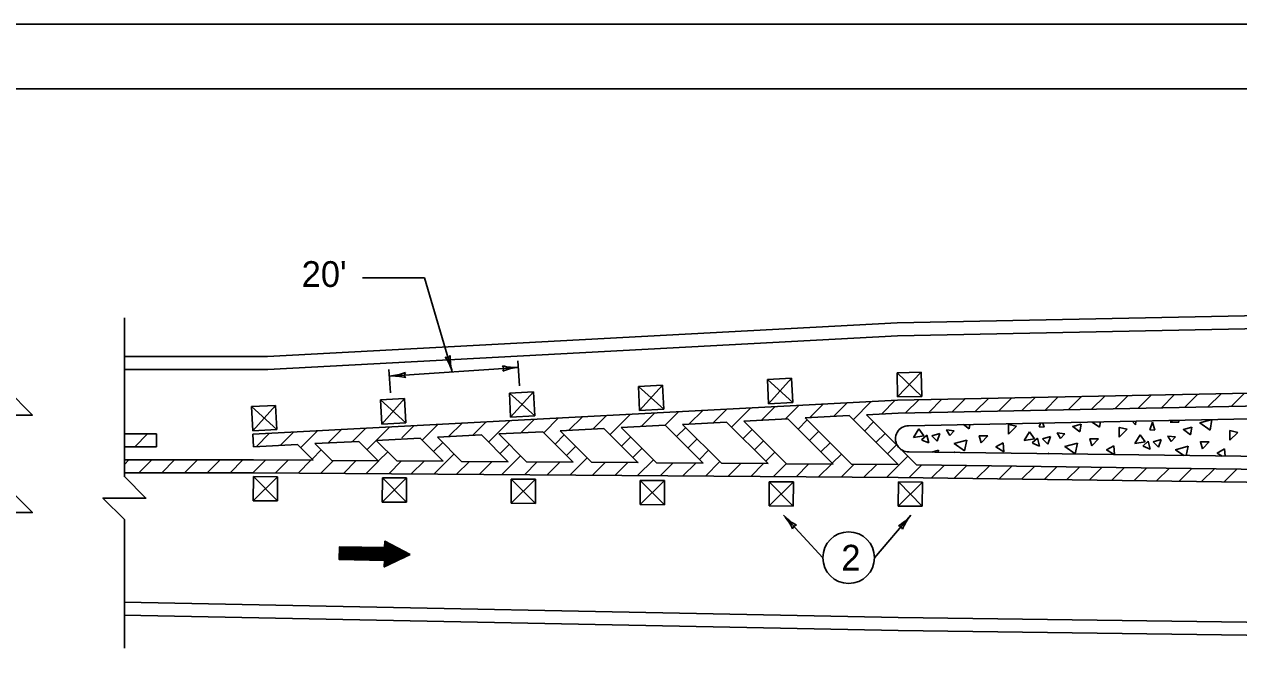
# Model space of a CAD drawing. Extents: x 1000 to 1036.3, y 1000 to 1022.
# Drawn here: x 1014.6 to 1024.01, y 1017.12 to 1022 of the extents above; entities that cross this region are included whole.
import ezdxf

# ---------------------------------------------------------------- set-up
doc = ezdxf.new("R2010")
doc.units = 0
doc.layers.add('Level 1', color=7, linetype='Continuous')
doc.layers.add('Level 10', color=7, linetype='Continuous')

msp = doc.modelspace()

# ---------------------------------------------------------------- linework, layer by layer
at = {"layer": 'Level 1'}
for p, q in [((1017.2207, 1020.0346), (1017.7028, 1020.0346)), ((1017.7028, 1020.0346), (1017.9174, 1019.3045)), ((1017.4265, 1019.3221), (1017.4386, 1019.1424)), ((1018.4316, 1019.3393), (1017.4299, 1019.2715)), ((1018.4249, 1019.3893), (1018.438, 1019.1948)), ((1020.3599, 1019.2446), (1020.5472, 1019.2544)), ((1020.3698, 1019.0573), (1020.3599, 1019.2446)), ((1020.3599, 1019.2446), (1020.557, 1019.0672)), ((1020.3698, 1019.0573), (1020.5472, 1019.2544)), ((1020.5472, 1019.2544), (1020.557, 1019.0672)), ((1021.3652, 1019.2973), (1021.5526, 1019.3019)), ((1021.3698, 1019.1098), (1021.3652, 1019.2973)), ((1021.3652, 1019.2973), (1021.5573, 1019.1144)), ((1021.3698, 1019.1098), (1021.5526, 1019.3019)), ((1021.5526, 1019.3019), (1021.5573, 1019.1144)), ((1018.3599, 1019.1396), (1018.5472, 1019.1494)), ((1018.3698, 1018.9523), (1018.3599, 1019.1396)), ((1018.3599, 1019.1396), (1018.557, 1018.9622)), ((1018.3698, 1018.9523), (1018.5472, 1019.1494)), ((1018.5472, 1019.1494), (1018.557, 1018.9622)), ((1019.3599, 1019.1921), (1019.5472, 1019.2019)), ((1019.3698, 1019.0048), (1019.3599, 1019.1921)), ((1019.3599, 1019.1921), (1019.557, 1019.0147)), ((1019.3698, 1019.0048), (1019.5472, 1019.2019)), ((1019.5472, 1019.2019), (1019.557, 1019.0147)), ((1023.5958, 1019.0294), (1023.6978, 1019.1315)), ((1023.7761, 1019.0331), (1023.8782, 1019.1351)), ((1023.9565, 1019.0367), (1024.0585, 1019.1387)), ((1016.3599, 1019.0346), (1016.5472, 1019.0444)), ((1016.3698, 1018.8473), (1016.5472, 1019.0444)), ((1016.5472, 1019.0444), (1016.557, 1018.8572)), ((1017.3599, 1019.0871), (1017.5472, 1019.0969)), ((1017.3698, 1018.8998), (1017.3599, 1019.0871)), ((1017.3599, 1019.0871), (1017.557, 1018.9097)), ((1017.3698, 1018.8998), (1017.5472, 1019.0969)), ((1017.5472, 1019.0969), (1017.557, 1018.9097)), ((1020.557, 1019.0672), (1020.3698, 1019.0573)), ((1020.5004, 1018.9393), (1020.6059, 1019.0448)), ((1020.6868, 1018.949), (1020.7925, 1019.0546)), ((1020.8735, 1018.9588), (1020.9791, 1019.0644)), ((1021.0251, 1018.9335), (1021.1657, 1019.0743)), ((1021.2465, 1018.9783), (1021.3522, 1019.084)), ((1021.5573, 1019.1144), (1021.3698, 1019.1098)), ((1021.4312, 1018.9862), (1021.5332, 1019.0882)), ((1021.4549, 1018.8867), (1031.375, 1019.085)), ((1021.6115, 1018.9898), (1021.7136, 1019.0918)), ((1021.7919, 1018.9934), (1021.8939, 1019.0954)), ((1021.9723, 1018.997), (1022.0743, 1019.099)), ((1022.1527, 1019.0006), (1022.2547, 1019.1026)), ((1022.3331, 1019.0042), (1022.4351, 1019.1063)), ((1022.5134, 1019.0078), (1022.6155, 1019.1098)), ((1022.6938, 1019.0114), (1022.7958, 1019.1134)), ((1022.8742, 1019.015), (1022.9763, 1019.1171)), ((1023.0546, 1019.0186), (1023.1566, 1019.1207)), ((1023.235, 1019.0223), (1023.337, 1019.1243)), ((1023.4153, 1019.0258), (1023.5174, 1019.1278)), ((1016.3698, 1018.8473), (1016.3599, 1019.0346)), ((1016.3599, 1019.0346), (1016.557, 1018.8572)), ((1018.557, 1018.9622), (1018.3698, 1018.9523)), ((1018.626, 1018.8327), (1018.7402, 1018.9468)), ((1018.8211, 1018.851), (1018.9268, 1018.9567)), ((1019.0078, 1018.8608), (1019.1133, 1018.9664)), ((1019.1412, 1018.8175), (1019.2998, 1018.9763)), ((1019.557, 1019.0147), (1019.3698, 1019.0048)), ((1019.3808, 1018.8804), (1019.4864, 1018.986)), ((1019.5673, 1018.8902), (1019.673, 1018.9958)), ((1019.7541, 1018.9001), (1019.8596, 1019.0056)), ((1019.9406, 1018.9098), (1020.0462, 1019.0154)), ((1020.0831, 1018.8756), (1020.2328, 1019.0253)), ((1020.3138, 1018.9294), (1020.4193, 1019.035)), ((1016.557, 1018.8572), (1016.3698, 1018.8473)), ((1016.7422, 1018.7166), (1016.8744, 1018.8488)), ((1016.9553, 1018.7529), (1017.061, 1018.8587)), ((1017.1418, 1018.7628), (1017.2474, 1018.8684)), ((1017.3283, 1018.7725), (1017.4341, 1018.8783)), ((1017.557, 1018.9097), (1017.3698, 1018.8998)), ((1017.5255, 1018.7928), (1017.6207, 1018.888)), ((1017.6842, 1018.7748), (1017.8073, 1018.8978)), ((1017.8882, 1018.802), (1017.9938, 1018.9077)), ((1018.0748, 1018.8118), (1018.1804, 1018.9174)), ((1018.1993, 1018.7594), (1018.367, 1018.9273)), ((1018.4479, 1018.8314), (1018.5536, 1018.937)), ((1019.6563, 1018.8023), (1019.7272, 1018.8732)), ((1020.1715, 1018.7872), (1020.2423, 1018.8579)), ((1020.5983, 1018.8604), (1020.669, 1018.9311)), ((1021.1134, 1018.8452), (1021.1842, 1018.9159)), ((1021.5333, 1018.8635), (1021.4932, 1018.7951)), ((1021.5733, 1018.8093), (1021.5333, 1018.8635)), ((1021.7737, 1018.8116), (1021.809, 1018.847)), ((1021.9245, 1018.8635), (1021.9311, 1018.8962)), ((1022.0778, 1018.8988), (1022.0778, 1018.8991)), ((1022.2309, 1018.8211), (1022.2922, 1018.8823)), ((1022.4773, 1018.9071), (1022.4666, 1018.8776)), ((1022.4666, 1018.8776), (1022.5067, 1018.8753)), ((1022.5067, 1018.8753), (1022.4968, 1018.9075)), ((1022.7825, 1018.8399), (1022.7943, 1018.8988)), ((1022.9357, 1018.8753), (1022.9425, 1018.9164)), ((1023.0889, 1018.7975), (1023.1502, 1018.8588)), ((1023.2138, 1018.8941), (1023.1888, 1018.9213)), ((1023.2158, 1018.9218), (1023.2138, 1018.8941)), ((1023.3458, 1018.913), (1023.3246, 1018.8541)), ((1023.3246, 1018.8541), (1023.3647, 1018.8517)), ((1023.3647, 1018.8517), (1023.3458, 1018.913)), ((1023.4825, 1018.913), (1023.4984, 1018.9275)), ((1023.4825, 1018.913), (1023.5508, 1018.9153)), ((1023.5469, 1018.9285), (1023.5508, 1018.9153)), ((1023.6404, 1018.8163), (1023.6522, 1018.8753)), ((1023.7937, 1018.8517), (1023.8073, 1018.9337)), ((1015.375, 1018.8193), (1015.3783, 1018.8225)), ((1015.455, 1018.7225), (1015.555, 1018.8225)), ((1015.625, 1018.7225), (1015.625, 1018.8225)), ((1016.3698, 1018.8223), (1016.375, 1018.7225)), ((1016.3956, 1018.7236), (1016.5013, 1018.8293)), ((1016.5822, 1018.7334), (1016.6878, 1018.839)), ((1017.2573, 1018.7014), (1017.3281, 1018.7722)), ((1017.7725, 1018.6863), (1017.8432, 1018.757)), ((1018.7145, 1018.7443), (1018.7852, 1018.815)), ((1019.2295, 1018.7292), (1019.3003, 1018.7999)), ((1019.7448, 1018.714), (1019.8155, 1018.7848)), ((1020.2599, 1018.6988), (1020.3306, 1018.7695)), ((1020.6867, 1018.772), (1020.7574, 1018.8428)), ((1020.7751, 1018.6837), (1020.8458, 1018.7543)), ((1021.2018, 1018.7569), (1021.2725, 1018.8276)), ((1021.4932, 1018.7951), (1021.5733, 1018.8093)), ((1021.5969, 1018.814), (1021.5544, 1018.7763)), ((1021.5568, 1018.7739), (1021.611, 1018.7527)), ((1021.611, 1018.7527), (1021.5969, 1018.814)), ((1021.6983, 1018.8258), (1021.6346, 1018.8093)), ((1021.6346, 1018.8093), (1021.677, 1018.7668)), ((1021.677, 1018.7668), (1021.6983, 1018.8258)), ((1021.8892, 1018.6914), (1021.9057, 1018.7739)), ((1022.0188, 1018.7551), (1022.0683, 1018.8093)), ((1022.1932, 1018.6843), (1022.1885, 1018.7551)), ((1022.3912, 1018.8399), (1022.3512, 1018.7716)), ((1022.3512, 1018.7716), (1022.4313, 1018.7857)), ((1022.4313, 1018.7857), (1022.3912, 1018.8399)), ((1022.4548, 1018.7904), (1022.4124, 1018.7527)), ((1022.469, 1018.7292), (1022.4548, 1018.7904)), ((1022.5562, 1018.8022), (1022.4926, 1018.7857)), ((1022.4926, 1018.7857), (1022.535, 1018.7433)), ((1022.535, 1018.7433), (1022.5562, 1018.8022)), ((1022.6316, 1018.7881), (1022.667, 1018.8234)), ((1022.8768, 1018.7315), (1022.9263, 1018.7857)), ((1023.2492, 1018.8163), (1023.2091, 1018.748)), ((1023.2091, 1018.748), (1023.2893, 1018.7622)), ((1023.2893, 1018.7622), (1023.2492, 1018.8163)), ((1023.3128, 1018.7668), (1023.2703, 1018.7292)), ((1023.3269, 1018.7056), (1023.3128, 1018.7668)), ((1023.4142, 1018.7786), (1023.3505, 1018.7622)), ((1023.3505, 1018.7622), (1023.3929, 1018.7197)), ((1023.3929, 1018.7197), (1023.4142, 1018.7786)), ((1023.4896, 1018.7645), (1023.5249, 1018.7998)), ((1023.7347, 1018.7079), (1023.7842, 1018.7622)), ((1023.9468, 1018.7739), (1024.0081, 1018.8352)), ((1016.8306, 1018.6283), (1016.9013, 1018.699)), ((1017.3459, 1018.6133), (1017.4166, 1018.6839)), ((1017.775, 1018.512), (1017.9316, 1018.6686)), ((1018.2877, 1018.6711), (1018.3583, 1018.7418)), ((1018.8028, 1018.6559), (1018.8735, 1018.7267)), ((1019.3179, 1018.6408), (1019.3887, 1018.7115)), ((1019.8332, 1018.6257), (1019.9038, 1018.6963)), ((1020.3483, 1018.6105), (1020.419, 1018.6812)), ((1020.8634, 1018.5953), (1020.9342, 1018.666)), ((1021.2903, 1018.6684), (1021.3609, 1018.7392)), ((1021.4589, 1018.6838), (1021.4589, 1018.6841)), ((1034.8727, 1018.5049), (1021.4589, 1018.6838)), ((1021.6833, 1018.6808), (1021.6864, 1018.6962)), ((1021.8161, 1018.6843), (1021.8088, 1018.6792)), ((1021.8161, 1018.6791), (1021.8161, 1018.6843)), ((1022.4148, 1018.7503), (1022.469, 1018.7292)), ((1022.5438, 1018.6693), (1022.5444, 1018.6726)), ((1022.7471, 1018.6678), (1022.7636, 1018.7503)), ((1023.0511, 1018.6626), (1023.0464, 1018.7315)), ((1023.2728, 1018.7268), (1023.3269, 1018.7056)), ((1023.6073, 1018.6552), (1023.6216, 1018.7268)), ((1023.9082, 1018.6512), (1023.9044, 1018.7079)), ((1015.375, 1018.5869), (1015.4106, 1018.6225)), ((1015.4874, 1018.5225), (1015.5874, 1018.6225)), ((1015.6642, 1018.5225), (1015.7642, 1018.6225)), ((1015.8409, 1018.5225), (1015.9409, 1018.6225)), ((1016.0178, 1018.5225), (1016.1178, 1018.6225)), ((1016.1945, 1018.5225), (1016.2945, 1018.6225)), ((1016.3713, 1018.5225), (1016.4706, 1018.6218)), ((1016.5468, 1018.5213), (1016.6461, 1018.6205)), ((1016.7223, 1018.5199), (1016.8216, 1018.6193)), ((1016.8977, 1018.5186), (1016.997, 1018.6179)), ((1017.0732, 1018.5173), (1017.1724, 1018.6165)), ((1017.2486, 1018.5159), (1017.3478, 1018.6152)), ((1017.4241, 1018.5147), (1017.5233, 1018.6139)), ((1017.5995, 1018.5133), (1017.6988, 1018.6126)), ((1017.9504, 1018.5107), (1018.0498, 1018.6099)), ((1018.1259, 1018.5093), (1018.2253, 1018.6086)), ((1018.3013, 1018.5081), (1018.4468, 1018.6535)), ((1018.4768, 1018.5068), (1018.5761, 1018.6059)), ((1018.6523, 1018.5054), (1018.7514, 1018.6046)), ((1018.8278, 1018.5041), (1018.9618, 1018.6383)), ((1019.0032, 1018.5028), (1019.1025, 1018.6021)), ((1019.1787, 1018.5015), (1019.2779, 1018.6008)), ((1019.3542, 1018.5002), (1019.4771, 1018.6231)), ((1019.5296, 1018.4988), (1019.6287, 1018.5981)), ((1019.7051, 1018.4975), (1019.8043, 1018.5968)), ((1019.8805, 1018.4962), (1019.9923, 1018.608)), ((1020.056, 1018.4949), (1020.1553, 1018.5942)), ((1020.2314, 1018.4936), (1020.3307, 1018.5928)), ((1020.4069, 1018.4923), (1020.5062, 1018.5915)), ((1020.5823, 1018.4909), (1020.6816, 1018.5902)), ((1020.7578, 1018.4896), (1020.8573, 1018.5888)), ((1020.9333, 1018.4883), (1021.0324, 1018.5875)), ((1021.1088, 1018.487), (1021.2078, 1018.5863)), ((1021.2842, 1018.4857), (1021.4493, 1018.6508)), ((1021.4592, 1018.4838), (1021.5578, 1018.5825)), ((1021.6336, 1018.4815), (1021.7323, 1018.5803)), ((1021.8081, 1018.4792), (1021.9068, 1018.5779)), ((1021.9825, 1018.4769), (1022.0812, 1018.5756)), ((1022.1569, 1018.4746), (1022.2557, 1018.5733)), ((1022.3314, 1018.4723), (1022.4301, 1018.5709)), ((1022.5058, 1018.4699), (1022.6045, 1018.5686)), ((1022.6803, 1018.4676), (1022.779, 1018.5663)), ((1016.3738, 1018.305), (1016.375, 1018.4925)), ((1016.3738, 1018.305), (1016.5625, 1018.4913)), ((1016.375, 1018.4925), (1016.5625, 1018.4913)), ((1016.375, 1018.4925), (1016.5613, 1018.3038)), ((1016.5625, 1018.4913), (1016.5613, 1018.3038)), ((1017.3738, 1018.295), (1017.375, 1018.4825)), ((1017.3738, 1018.295), (1017.5625, 1018.4813)), ((1017.375, 1018.4825), (1017.5625, 1018.4813)), ((1017.375, 1018.4825), (1017.5613, 1018.2938)), ((1017.5625, 1018.4813), (1017.5613, 1018.2938)), ((1018.3738, 1018.285), (1018.375, 1018.4725)), ((1018.3738, 1018.285), (1018.5625, 1018.4713)), ((1018.375, 1018.4725), (1018.5625, 1018.4713)), ((1018.375, 1018.4725), (1018.5613, 1018.2838)), ((1018.5625, 1018.4713), (1018.5613, 1018.2838)), ((1022.8548, 1018.4653), (1022.9534, 1018.5639)), ((1023.0292, 1018.4629), (1023.1279, 1018.5616)), ((1023.2037, 1018.4606), (1023.3023, 1018.5593)), ((1023.3781, 1018.4583), (1023.4768, 1018.5569)), ((1023.5526, 1018.4559), (1023.6513, 1018.5547)), ((1023.727, 1018.4536), (1023.8257, 1018.5523)), ((1023.9014, 1018.4513), (1024.0002, 1018.55)), ((1019.3738, 1018.275), (1019.375, 1018.4625)), ((1019.3738, 1018.275), (1019.5625, 1018.4613)), ((1019.375, 1018.4625), (1019.5625, 1018.4613)), ((1019.375, 1018.4625), (1019.5613, 1018.2738)), ((1019.5625, 1018.4613), (1019.5613, 1018.2738)), ((1020.3738, 1018.265), (1020.375, 1018.4525)), ((1020.3738, 1018.265), (1020.5625, 1018.4513)), ((1020.375, 1018.4525), (1020.5625, 1018.4513)), ((1020.375, 1018.4525), (1020.5613, 1018.2638)), ((1020.5625, 1018.4513), (1020.5613, 1018.2638)), ((1021.3736, 1018.264), (1021.3761, 1018.4515)), ((1021.3736, 1018.264), (1021.5636, 1018.449)), ((1021.3761, 1018.4515), (1021.5636, 1018.449)), ((1021.3761, 1018.4515), (1021.5611, 1018.2615)), ((1021.5636, 1018.449), (1021.5611, 1018.2615)), ((1016.5613, 1018.3038), (1016.3738, 1018.305)), ((1017.5613, 1018.2938), (1017.3738, 1018.295)), ((1018.5613, 1018.2838), (1018.3738, 1018.285)), ((1019.5613, 1018.2738), (1019.3738, 1018.275)), ((1020.5613, 1018.2638), (1020.3738, 1018.265)), ((1020.7903, 1017.8631), (1020.4863, 1018.1921)), ((1021.1903, 1017.8631), (1021.4724, 1018.1921)), ((1021.5611, 1018.2615), (1021.3736, 1018.264))]:
    msp.add_line(p, q, dxfattribs=at)
for points in [[(1015.375, 1019.4225), (1016.4848, 1019.4225), (1021.3658, 1019.6848), (1031.3718, 1019.885), (1034.8727, 1019.9666)], [(1015.375, 1019.3225), (1016.4874, 1019.3225), (1021.3694, 1019.5849), (1031.374, 1019.785), (1034.8727, 1019.8665)], [(1014.4626, 1019.7225), (1014.4626, 1019.1697), (1014.6626, 1018.9697), (1014.2626, 1018.9697), (1014.4626, 1018.7697), (1014.4626, 1018.413), (1014.6626, 1018.213), (1014.2626, 1018.213), (1014.4626, 1018.013), (1014.4626, 1017.5356)], [(1015.375, 1017.1625), (1015.375, 1018.1583), (1015.2083, 1018.3249), (1015.5417, 1018.3249), (1015.375, 1018.4916), (1015.375, 1019.7225)], [(1034.8727, 1019.285), (1031.374, 1019.285), (1021.3694, 1019.0849), (1016.3698, 1018.8223)], [(1021.128, 1018.9721), (1021.373, 1018.985), (1031.375, 1019.185), (1034.8727, 1019.185)], [(1020.6529, 1018.9473), (1020.9935, 1018.9651)], [(1020.653, 1018.9472), (1021.0124, 1018.5877)], [(1020.9935, 1018.9651), (1021.3737, 1018.585)], [(1021.5171, 1018.5831), (1021.1279, 1018.9722)], [(1018.7528, 1018.8474), (1019.0933, 1018.8653)], [(1018.7528, 1018.8474), (1018.9973, 1018.6028)], [(1019.0934, 1018.8653), (1019.3586, 1018.6001)], [(1019.2278, 1018.8723), (1019.5685, 1018.8903)], [(1019.2278, 1018.8723), (1019.5011, 1018.5991)], [(1019.5685, 1018.8903), (1019.8624, 1018.5963)], [(1019.7028, 1018.8974), (1020.0433, 1018.9153)], [(1019.703, 1018.8973), (1020.005, 1018.5953)], [(1020.0434, 1018.9152), (1020.3663, 1018.5926)], [(1020.1778, 1018.9223), (1020.5186, 1018.9402)], [(1020.1778, 1018.9223), (1020.5088, 1018.5915)], [(1020.5186, 1018.9402), (1020.8699, 1018.5888)], [(1021.7737, 1018.8116), (1021.7501, 1018.8541), (1021.809, 1018.847)], [(1021.9245, 1018.8635), (1021.8817, 1018.8952)], [(1022.0778, 1018.8988), (1022.0773, 1018.8991)], [(1022.2309, 1018.8211), (1022.2309, 1018.8965), (1022.2922, 1018.8823)], [(1022.7825, 1018.8399), (1022.7283, 1018.88), (1022.7943, 1018.8988)], [(1022.9357, 1018.8753), (1022.8792, 1018.9152)], [(1023.0889, 1018.7975), (1023.0889, 1018.8729), (1023.1502, 1018.8588)], [(1023.6404, 1018.8163), (1023.5862, 1018.8564), (1023.6522, 1018.8753)], [(1023.7937, 1018.8517), (1023.7135, 1018.9083), (1023.7975, 1018.9335)], [(1023.9468, 1018.7739), (1023.9468, 1018.8493), (1024.0081, 1018.8352)], [(1015.375, 1018.8225), (1015.625, 1018.8225)], [(1016.8527, 1018.7476), (1017.1932, 1018.7654)], [(1017.1931, 1018.7655), (1017.3439, 1018.6153)], [(1017.3277, 1018.7725), (1017.6685, 1018.7904)], [(1017.3277, 1018.7725), (1017.4867, 1018.6142)], [(1017.6685, 1018.7904), (1017.8473, 1018.6115)], [(1017.8028, 1018.7975), (1018.1433, 1018.8153)], [(1017.8028, 1018.7975), (1017.9897, 1018.6104)], [(1018.1433, 1018.8153), (1018.3511, 1018.6077)], [(1018.2776, 1018.8225), (1018.6183, 1018.8403)], [(1018.2776, 1018.8225), (1018.4937, 1018.6066)], [(1018.6183, 1018.8403), (1018.8548, 1018.6039)], [(1021.8892, 1018.6914), (1021.809, 1018.748), (1021.9057, 1018.7739)], [(1022.0188, 1018.7551), (1022.0023, 1018.8093), (1022.0683, 1018.8093)], [(1022.1932, 1018.6843), (1022.1319, 1018.7221), (1022.1885, 1018.7551)], [(1022.6316, 1018.7881), (1022.6081, 1018.8305), (1022.667, 1018.8234)], [(1022.8768, 1018.7315), (1022.8603, 1018.7857), (1022.9263, 1018.7857)], [(1023.4896, 1018.7645), (1023.466, 1018.8069), (1023.5249, 1018.7998)], [(1023.7347, 1018.7079), (1023.7182, 1018.7622), (1023.7842, 1018.7622)], [(1015.375, 1018.7225), (1015.625, 1018.7225)], [(1016.375, 1018.7225), (1016.7181, 1018.7406)], [(1016.7182, 1018.7405), (1016.8399, 1018.619)], [(1016.8527, 1018.7476), (1016.9825, 1018.618)], [(1021.6352, 1018.6815), (1021.6864, 1018.6962)], [(1022.5337, 1018.6695), (1022.5444, 1018.6726)], [(1022.7471, 1018.6678), (1022.667, 1018.7244), (1022.7636, 1018.7503)], [(1023.0481, 1018.6627), (1022.9899, 1018.6985), (1023.0464, 1018.7315)], [(1023.5893, 1018.6554), (1023.5249, 1018.7008), (1023.6216, 1018.7268)], [(1023.8859, 1018.6515), (1023.8478, 1018.6749), (1023.9044, 1018.7079)], [(1016.8398, 1018.6191), (1016.3754, 1018.6225), (1015.375, 1018.6225)], [(1016.9825, 1018.618), (1017.344, 1018.6152)], [(1017.4867, 1018.6142), (1017.8473, 1018.6114)], [(1017.9898, 1018.6103), (1018.3511, 1018.6077)], [(1018.4937, 1018.6066), (1018.8549, 1018.6038)], [(1018.9973, 1018.6028), (1019.3585, 1018.6002)], [(1019.5012, 1018.599), (1019.8624, 1018.5963)], [(1020.005, 1018.5953), (1020.3663, 1018.5926)], [(1020.5088, 1018.5915), (1020.8699, 1018.5888)], [(1021.0124, 1018.5877), (1021.3737, 1018.585)], [(1034.8727, 1018.405), (1021.5171, 1018.5831)], [(1015.375, 1018.5225), (1016.375, 1018.5225), (1021.3737, 1018.485), (1034.8727, 1018.3049)], [(1017.578, 1017.8948), (1017.0423, 1017.9055)], [(1017.578, 1017.8948), (1017.0423, 1017.9055)], [(1017.568, 1017.8999), (1017.0423, 1017.9105)], [(1017.5581, 1017.9052), (1017.0424, 1017.9155)], [(1017.5482, 1017.9103), (1017.0426, 1017.9205)], [(1017.5383, 1017.9156), (1017.0427, 1017.9255)], [(1017.5183, 1017.9259), (1017.0428, 1017.9355)], [(1017.5283, 1017.9208), (1017.0428, 1017.9305)], [(1017.5084, 1017.9312), (1017.0429, 1017.9405)], [(1017.4935, 1017.9389), (1017.0431, 1017.948)], [(1017.4985, 1017.9363), (1017.0431, 1017.9455)], [(1017.4737, 1017.9493), (1017.3933, 1017.951)], [(1017.4836, 1017.9442), (1017.3932, 1017.946)], [(1017.4638, 1017.9546), (1017.3933, 1017.956)], [(1017.4538, 1017.9598), (1017.3934, 1017.961)], [(1017.4438, 1017.9649), (1017.3935, 1017.966)], [(1017.4339, 1017.9702), (1017.3937, 1017.9709)], [(1017.414, 1017.9806), (1017.3938, 1017.9809)], [(1017.424, 1017.9753), (1017.3938, 1017.9759)], [(1017.4041, 1017.9858), (1017.3939, 1017.9859)], [(1017.3942, 1017.9909), (1017.394, 1017.9909)], [(1017.4955, 1017.8414), (1017.0412, 1017.8505)], [(1017.5157, 1017.851), (1017.0413, 1017.8605)], [(1017.5056, 1017.8462), (1017.0413, 1017.8555)], [(1017.5258, 1017.8558), (1017.0414, 1017.8655)], [(1017.5358, 1017.8606), (1017.0416, 1017.8705)], [(1017.5458, 1017.8654), (1017.0417, 1017.8755)], [(1017.566, 1017.875), (1017.0418, 1017.8855)], [(1017.5559, 1017.8702), (1017.0418, 1017.8805)], [(1017.576, 1017.8798), (1017.0419, 1017.8905)], [(1017.5861, 1017.8846), (1017.0421, 1017.8955)], [(1017.5879, 1017.8896), (1017.0422, 1017.9005)], [(1017.4352, 1017.8126), (1017.3905, 1017.8135)], [(1017.4453, 1017.8174), (1017.3906, 1017.8185)], [(1017.4553, 1017.8222), (1017.3907, 1017.8235)], [(1017.4653, 1017.827), (1017.3908, 1017.8285)], [(1017.4754, 1017.8318), (1017.3909, 1017.8335)], [(1017.4754, 1017.8318), (1017.3909, 1017.8335)], [(1017.4855, 1017.8366), (1017.391, 1017.8385)], [(1017.3949, 1017.7934), (1017.3901, 1017.7935)], [(1017.405, 1017.7982), (1017.3902, 1017.7985)], [(1017.4151, 1017.803), (1017.3903, 1017.8035)], [(1017.4251, 1017.8078), (1017.3904, 1017.8085)], [(1015.3757, 1017.5184), (1021.3753, 1017.3984), (1034.875, 1017.2184)], [(1015.3737, 1017.4184), (1021.3737, 1017.2984), (1034.8737, 1017.1184)]]:
    msp.add_lwpolyline(points, dxfattribs=at)
msp.add_lwpolyline([(1017.592, 1017.8874), (1017.394, 1017.991), (1017.393, 1017.941), (1017.0431, 1017.948), (1017.0411, 1017.8481), (1017.391, 1017.8411), (1017.39, 1017.7911)], close=True, dxfattribs=at)
msp.add_circle((1020.9903, 1017.8631), 0.2, dxfattribs=at)
for centre, radius, start, end in [((1017.8756, 1019.447), 0.0312, 245.15351, 327.27021), ((1017.5426, 1019.1943), 0.3906, 16.37892, 35.0477), ((1018.2922, 1019.4147), 0.3906, 177.72608, 196.37281), ((1018.4052, 1019.729), 0.3906, 255.21659, 273.86333), ((1018.2834, 1019.3293), 0.0312, 322.64403, 44.76073), ((1018.4579, 1018.9495), 0.3906, 93.86944, 112.53822), ((1018.4579, 1018.9495), 0.3906, 93.85721, 93.86944), ((1017.4036, 1019.6612), 0.3906, 273.85721, 273.86944), ((1017.4036, 1019.6612), 0.3906, 273.86944, 292.53822), ((1017.4563, 1018.8818), 0.3906, 75.21659, 93.86333), ((1017.5781, 1019.2815), 0.0312, 142.64403, 224.76073), ((1017.5426, 1019.1943), 0.3906, 16.36669, 16.37892), ((1021.4549, 1018.7853), 0.1013, 90, 272.25679), ((1020.7731, 1018.4572), 0.3906, 222.74614, 241.41492), ((1020.7731, 1018.4572), 0.3906, 222.73391, 222.74614), ((1020.1994, 1017.9269), 0.3906, 24.09329, 42.74003), ((1021.1759, 1018.4463), 0.3906, 300.7375, 319.38423), ((1021.769, 1017.9378), 0.3906, 139.39034, 158.05912), ((1021.769, 1017.9378), 0.3906, 139.37812, 139.39034), ((1020.587, 1018.083), 0.0312, 91.52073, 173.63743), ((1021.3757, 1018.0793), 0.0312, 8.16494, 90.28163)]:
    msp.add_arc(centre, radius, start, end, dxfattribs=at)
at = {"layer": 'Level 10'}
for p, q in [((1000, 1022), (1036, 1022)), ((1007, 1021.5), (1035.5, 1021.5))]:
    msp.add_line(p, q, dxfattribs=at)

# ---------------------------------------------------------------- texts
at = {"layer": 'Level 1'}
for s, p in [("20'", (1016.7493, 1019.9629)), ('2', (1020.9337, 1017.7631))]:
    msp.add_text(s, height=0.2, dxfattribs=at).set_placement(p)

doc.saveas('drawing.dxf')
